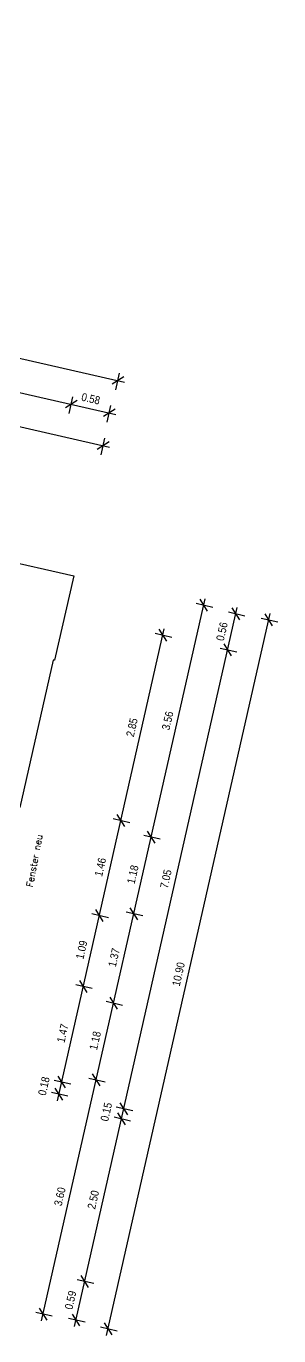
# Model space of a CAD drawing. Header units: metres. Extents: x -364 to -248, y 1030 to 1089.
# Drawn here: x -262.75 to -258.95, y 1052.51 to 1072.14 of the extents above; entities that cross this region are included whole.
import ezdxf
from ezdxf.enums import TextEntityAlignment as Align

# ---------------------------------------------------------------- set-up
doc = ezdxf.new("R2010")
doc.units = ezdxf.units.M
doc.header["$LTSCALE"] = 0.03
for name, color, linetype in [('A_Bemaßung', 2, 'CONTINUOUS'), ('A_text', 5, 'CONTINUOUS'), ('A_wände', 6, 'CONTINUOUS')]:
    doc.layers.add(name, color=color, linetype=linetype)
doc.styles.add('BOLDSIMP_FNT', font='TXT', dxfattribs={"height": 1})
doc.styles.add('SIMPLEX', font='simplex.shx', dxfattribs={"height": 0.1})

# ---------------------------------------------------------------- blocks, each defined once
blk = doc.blocks.new('SLASH1')
at = {"layer": 'A_Bemaßung', "color": 2, "linetype": 'Continuous'}
for p, q in [((0.07663, 0.07663), (-0.07319, -0.07319)), ((0, -0.14068), (0, 0.11466))]:
    blk.add_line(p, q, dxfattribs=at)

msp = doc.modelspace()

# ---------------------------------------------------------------- linework, layer by layer
at = {"layer": 'A_Bemaßung', "linetype": 'Continuous'}
for p, q in [((-284.79772, 1072.14414), (-261.27302, 1066.80809)), ((-284.90832, 1071.65652), (-261.40313, 1066.3249)), ((-285.01893, 1071.16891), (-261.49423, 1065.83287)), ((-262.51503, 1052.73584), (-260.05997, 1063.55931)), ((-262.0225, 1052.64693), (-259.57679, 1063.42918)), ((-261.53981, 1052.51463), (-259.08475, 1063.3381)), ((-262.27939, 1056.035), (-260.6748, 1063.10906))]:
    msp.add_line(p, q, dxfattribs=at)
at = {"layer": 'A_wände', "linetype": 'Continuous'}
for p, q in [((-263.30196, 1064.19213), (-262.03416, 1063.90457)), ((-262.03416, 1063.90457), (-262.32173, 1062.63676)), ((-262.34124, 1062.64119), (-262.84217, 1060.43274)), ((-262.32173, 1062.63676), (-262.34124, 1062.64119))]:
    msp.add_line(p, q, dxfattribs=at)

# ---------------------------------------------------------------- block references
at = {"layer": 'A_Bemaßung', "color": 7}
for p, rotation in [((-261.37054, 1066.83021), 347.2200000000001), ((-262.07106, 1066.47641), 347.2200000000001), ((-261.50065, 1066.34702), 347.2200000000001), ((-261.59175, 1065.85499), 347.2200000000001), ((-260.08209, 1063.46179), 77.22), ((-259.59891, 1063.33166), 77.22), ((-259.10687, 1063.24058), 77.22), ((-260.69692, 1063.01154), 77.22), ((-259.7217, 1062.79033), 77.22), ((-261.32725, 1060.23264), 77.22), ((-260.87061, 1059.98552), 77.22), ((-261.65016, 1058.80906), 77.22), ((-261.13158, 1058.83497), 77.22), ((-261.89124, 1057.74624), 77.22), ((-261.43569, 1057.49427), 77.22), ((-262.21636, 1056.31291), 77.22), ((-261.69667, 1056.34369), 77.22), ((-262.25727, 1056.13253), 77.22), ((-261.28204, 1055.91133), 77.22), ((-261.31633, 1055.76019), 77.22), ((-261.86925, 1053.32256), 77.22), ((-262.49291, 1052.83336), 77.22), ((-262.00038, 1052.74446), 77.22), ((-261.51769, 1052.61215), 77.22)]:
    msp.add_blockref('SLASH1', p, dxfattribs=dict(at, rotation=rotation))

# ---------------------------------------------------------------- texts
at = {"layer": 'A_Bemaßung', "color": 7, "linetype": 'Continuous', "style": 'BOLDSIMP_FNT', "width": 0.9}
for s, rotation, p in [('0.58', 347.2, (-261.93529, 1066.49688)), ('0.56', 77.2, (-259.74547, 1062.91157)), ('3.56', 77.2, (-260.56152, 1061.57422)), ('2.85', 77.2, (-261.09726, 1061.47265)), ('1.46', 77.2, (-261.57217, 1059.37893)), ('1.18', 77.2, (-261.08456, 1059.26833)), ('7.05', 77.2, (-260.58704, 1059.20139)), ('1.09', 77.2, (-261.85359, 1058.13824)), ('1.37', 77.2, (-261.3671, 1058.02271)), ('10.90', 77.2, (-260.40711, 1057.7343)), ('1.47', 77.2, (-262.13726, 1056.88767)), ('1.18', 77.2, (-261.64964, 1056.77706)), ('0.18', 77.2, (-262.4195, 1056.0954)), ('0.15', 77.2, (-261.48187, 1055.70845)), ('3.60', 77.2, (-262.17996, 1054.43909)), ('2.50', 77.2, (-261.67795, 1054.39194)), ('0.59', 77.2, (-262.01941, 1052.88658))]:
    msp.add_text(s, height=0.12, rotation=rotation, dxfattribs=at).set_placement(p, align=Align.BOTTOM_LEFT)
at = {"layer": 'A_text', "linetype": 'Continuous', "insert": (-262.74784, 1059.24856), "char_height": 0.1, "width": 1, "attachment_point": 1, "rotation": 79.269744, "style": 'SIMPLEX'}
msp.add_mtext('{\\Fsimplex.shx;Fenster neu}', dxfattribs=at)

doc.saveas('drawing.dxf')
